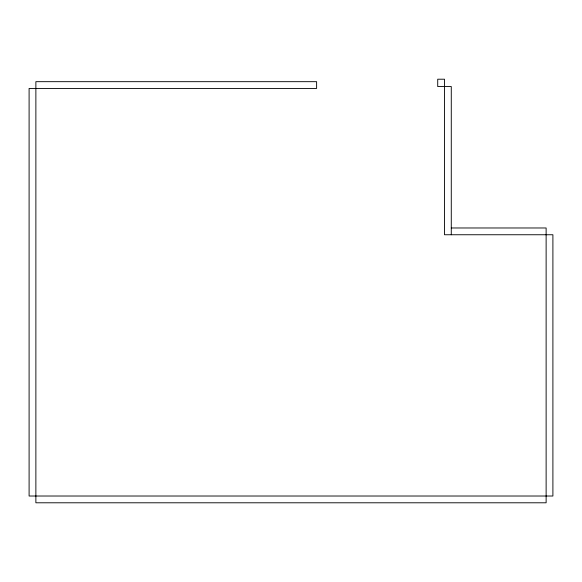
<?xml version="1.0" encoding="UTF-8"?>
<svg xmlns="http://www.w3.org/2000/svg" width="582" height="582" viewBox="0 0 582 582"><rect width="100%" height="100%" fill="white"/><g stroke="black" fill="none" stroke-linecap="round" stroke-linejoin="round"><path stroke-width="0.87" d="M451.276 227.977L546.127 227.977L546.127 502.79L35.873 502.79L35.873 81.676L316.615 81.676L316.615 88.449L29.1 88.449L29.1 496.017L552.9 496.017L552.9 234.75L444.495 234.75L444.495 79.21L437.722 79.21L437.722 86.551L451.276 86.551L451.276 234.75"/></g></svg>
